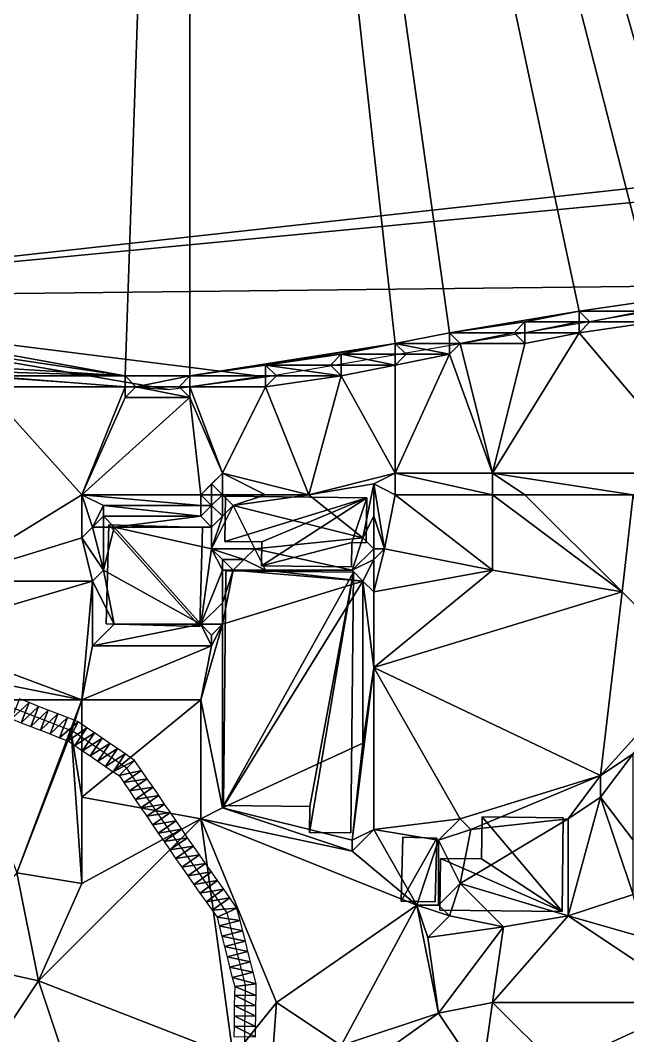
# Model space of a CAD drawing. Header units: metres. Extents: x -1103 to 901, y -902 to 905.
# Drawn here: x 688.6 to 801, y -806.2 to -618.2 of the extents above; entities that cross this region are included whole.
import ezdxf

# ---------------------------------------------------------------- set-up
doc = ezdxf.new("R2010")
doc.units = ezdxf.units.M
for name, color, linetype in [('OSM_BUILDING_FOOTPRINTS', 7, 'CONTINUOUS'), ('OSM_BUILDING_ROOFS', 1, 'CONTINUOUS'), ('OSM_BUILDING_WALLS', 8, 'CONTINUOUS'), ('OSM_ROAD_AXES', 2, 'CONTINUOUS'), ('OSM_ROAD_SURFACE', 9, 'CONTINUOUS'), ('OSM_TERRAIN', 3, 'CONTINUOUS'), ('OSM_WATER_OUTLINES', 4, 'CONTINUOUS'), ('OSM_WATER_SURFACE', 5, 'CONTINUOUS')]:
    doc.layers.add(name, color=color, linetype=linetype)

msp = doc.modelspace()

# ---------------------------------------------------------------- linework, layer by layer
at = {"layer": 'OSM_BUILDING_FOOTPRINTS'}
for points in [[(726.56, -706.28, 8.68), (752.73, -706.56, 8.68), (752.64, -714.89, 8.68), (749.96, -714.87, 8.68), (749.92, -719.35, 8.68), (733.23, -719.17, 8.68), (733.28, -714.74, 8.68), (726.47, -714.67, 8.68), (726.56, -706.28, 8.68)], [(721.83, -730.41, 7.74), (722.34, -712.06, 7.74), (705.02, -711.59, 7.74), (704.51, -729.93, 7.74), (721.83, -730.41, 7.74)], [(726.67, -720.09, 9.31), (750.27, -720.34, 9.31), (749.75, -768.62, 9.31), (742.12, -768.53, 9.31), (742.18, -763.72, 9.31), (726.2, -763.54, 9.31), (726.67, -720.09, 9.31)], [(789.05, -765.81, 7.71), (788.86, -783.19, 7.71), (766.23, -782.95, 7.71), (766.34, -773.37, 7.71), (773.96, -773.45, 7.71), (774.05, -765.64, 7.71), (789.05, -765.81, 7.71)], [(759.39, -769.42, 8.67), (765.66, -769.57, 8.67), (765.38, -781.41, 8.67), (759.1, -781.26, 8.67), (759.39, -769.42, 8.67)]]:
    msp.add_polyline3d(points, close=True, dxfattribs=at)
at = {"layer": 'OSM_BUILDING_ROOFS'}
for points in [[(752.73, -706.56, 18.68), (726.56, -706.28, 18.68), (726.47, -714.67, 18.68)], [(752.73, -706.56, 18.68), (726.47, -714.67, 18.68), (733.28, -714.74, 18.68)], [(752.73, -706.56, 18.68), (733.28, -714.74, 18.68), (733.23, -719.17, 18.68)], [(749.96, -714.87, 18.68), (752.73, -706.56, 18.68), (733.23, -719.17, 18.68)], [(749.96, -714.87, 18.68), (752.64, -714.89, 18.68), (752.73, -706.56, 18.68)], [(705.02, -711.59, 17.74), (704.51, -729.93, 17.74), (721.83, -730.41, 17.74)], [(705.02, -711.59, 17.74), (721.83, -730.41, 17.74), (722.34, -712.06, 17.74)], [(733.23, -719.17, 18.68), (749.92, -719.35, 18.68), (749.96, -714.87, 18.68)], [(750.27, -720.34, 19.31), (726.67, -720.09, 19.31), (726.2, -763.54, 19.31)], [(750.27, -720.34, 19.31), (726.2, -763.54, 19.31), (742.18, -763.72, 19.31)], [(750.27, -720.34, 19.31), (742.18, -763.72, 19.31), (742.12, -768.53, 19.31)], [(750.27, -720.34, 19.31), (742.12, -768.53, 19.31), (749.75, -768.62, 19.31)], [(788.86, -783.19, 17.7), (774.05, -765.64, 17.7), (773.96, -773.45, 17.7)], [(788.86, -783.19, 17.7), (789.05, -765.81, 17.7), (774.05, -765.64, 17.7)], [(765.66, -769.57, 18.67), (759.39, -769.42, 18.67), (759.1, -781.26, 18.67)], [(765.66, -769.57, 18.67), (759.1, -781.26, 18.67), (765.38, -781.41, 18.67)], [(788.86, -783.19, 17.7), (766.34, -773.37, 17.7), (766.23, -782.95, 17.7)], [(788.86, -783.19, 17.7), (773.96, -773.45, 17.7), (766.34, -773.37, 17.7)]]:
    msp.add_3dface(points, dxfattribs=at)
at = {"layer": 'OSM_BUILDING_WALLS'}
for points in [[(726.56, -706.28, 8.68), (726.47, -714.67, 8.68), (726.47, -714.67, 18.68)], [(726.56, -706.28, 8.68), (726.47, -714.67, 18.68), (726.56, -706.28, 18.68)], [(752.73, -706.56, 8.68), (726.56, -706.28, 8.68), (726.56, -706.28, 18.68)], [(752.73, -706.56, 8.68), (726.56, -706.28, 18.68), (752.73, -706.56, 18.68)], [(752.64, -714.89, 8.68), (752.73, -706.56, 8.68), (752.73, -706.56, 18.68)], [(752.64, -714.89, 8.68), (752.73, -706.56, 18.68), (752.64, -714.89, 18.68)], [(705.02, -711.59, 7.74), (704.51, -729.93, 7.74), (704.51, -729.93, 17.74)], [(705.02, -711.59, 7.74), (704.51, -729.93, 17.74), (705.02, -711.59, 17.74)], [(722.34, -712.06, 7.74), (705.02, -711.59, 7.74), (705.02, -711.59, 17.74)], [(722.34, -712.06, 7.74), (705.02, -711.59, 17.74), (722.34, -712.06, 17.74)], [(721.83, -730.41, 7.74), (722.34, -712.06, 7.74), (722.34, -712.06, 17.74)], [(721.83, -730.41, 7.74), (722.34, -712.06, 17.74), (721.83, -730.41, 17.74)], [(726.47, -714.67, 8.68), (733.28, -714.74, 8.68), (733.28, -714.74, 18.68)], [(726.47, -714.67, 8.68), (733.28, -714.74, 18.68), (726.47, -714.67, 18.68)], [(733.28, -714.74, 8.68), (733.23, -719.17, 8.68), (733.23, -719.17, 18.68)], [(733.28, -714.74, 8.68), (733.23, -719.17, 18.68), (733.28, -714.74, 18.68)], [(749.92, -719.35, 8.68), (749.96, -714.87, 8.68), (749.96, -714.87, 18.68)], [(749.92, -719.35, 8.68), (749.96, -714.87, 18.68), (749.92, -719.35, 18.68)], [(749.96, -714.87, 8.68), (752.64, -714.89, 8.68), (752.64, -714.89, 18.68)], [(749.96, -714.87, 8.68), (752.64, -714.89, 18.68), (749.96, -714.87, 18.68)], [(726.67, -720.09, 9.31), (726.2, -763.54, 9.31), (726.2, -763.54, 19.31)], [(726.67, -720.09, 9.31), (726.2, -763.54, 19.31), (726.67, -720.09, 19.31)], [(750.27, -720.34, 9.31), (726.67, -720.09, 9.31), (726.67, -720.09, 19.31)], [(750.27, -720.34, 9.31), (726.67, -720.09, 19.31), (750.27, -720.34, 19.31)], [(733.23, -719.17, 8.68), (749.92, -719.35, 8.68), (749.92, -719.35, 18.68)], [(733.23, -719.17, 8.68), (749.92, -719.35, 18.68), (733.23, -719.17, 18.68)], [(749.75, -768.62, 9.31), (750.27, -720.34, 9.31), (750.27, -720.34, 19.31)], [(749.75, -768.62, 9.31), (750.27, -720.34, 19.31), (749.75, -768.62, 19.31)], [(704.51, -729.93, 7.74), (721.83, -730.41, 7.74), (721.83, -730.41, 17.74)], [(704.51, -729.93, 7.74), (721.83, -730.41, 17.74), (704.51, -729.93, 17.74)], [(726.2, -763.54, 9.31), (742.18, -763.72, 9.31), (742.18, -763.72, 19.31)], [(726.2, -763.54, 9.31), (742.18, -763.72, 19.31), (726.2, -763.54, 19.31)], [(742.18, -763.72, 9.31), (742.12, -768.53, 9.31), (742.12, -768.53, 19.31)], [(742.18, -763.72, 9.31), (742.12, -768.53, 19.31), (742.18, -763.72, 19.31)], [(774.05, -765.64, 7.71), (773.96, -773.45, 7.71), (773.96, -773.45, 17.7)], [(774.05, -765.64, 7.71), (773.96, -773.45, 17.7), (774.05, -765.64, 17.7)], [(789.05, -765.81, 7.71), (774.05, -765.64, 7.71), (774.05, -765.64, 17.7)], [(789.05, -765.81, 7.71), (774.05, -765.64, 17.7), (789.05, -765.81, 17.7)], [(788.86, -783.19, 7.71), (789.05, -765.81, 7.71), (789.05, -765.81, 17.7)], [(788.86, -783.19, 7.71), (789.05, -765.81, 17.7), (788.86, -783.19, 17.7)], [(742.12, -768.53, 9.31), (749.75, -768.62, 9.31), (749.75, -768.62, 19.31)], [(742.12, -768.53, 9.31), (749.75, -768.62, 19.31), (742.12, -768.53, 19.31)], [(759.39, -769.42, 8.67), (759.1, -781.26, 8.67), (759.1, -781.26, 18.67)], [(759.39, -769.42, 8.67), (759.1, -781.26, 18.67), (759.39, -769.42, 18.67)], [(765.66, -769.57, 8.67), (759.39, -769.42, 8.67), (759.39, -769.42, 18.67)], [(765.66, -769.57, 8.67), (759.39, -769.42, 18.67), (765.66, -769.57, 18.67)], [(765.38, -781.41, 8.67), (765.66, -769.57, 8.67), (765.66, -769.57, 18.67)], [(765.38, -781.41, 8.67), (765.66, -769.57, 18.67), (765.38, -781.41, 18.67)], [(766.34, -773.37, 7.71), (766.23, -782.95, 7.71), (766.23, -782.95, 17.7)], [(766.34, -773.37, 7.71), (766.23, -782.95, 17.7), (766.34, -773.37, 17.7)], [(773.96, -773.45, 7.71), (766.34, -773.37, 7.71), (766.34, -773.37, 17.7)], [(773.96, -773.45, 7.71), (766.34, -773.37, 17.7), (773.96, -773.45, 17.7)], [(759.1, -781.26, 8.67), (765.38, -781.41, 8.67), (765.38, -781.41, 18.67)], [(759.1, -781.26, 8.67), (765.38, -781.41, 18.67), (759.1, -781.26, 18.67)], [(766.23, -782.95, 7.71), (788.86, -783.19, 7.71), (788.86, -783.19, 17.7)], [(766.23, -782.95, 7.71), (788.86, -783.19, 17.7), (766.23, -782.95, 17.7)]]:
    msp.add_3dface(points, dxfattribs=at)
at = {"layer": 'OSM_ROAD_AXES'}
msp.add_polyline3d([(728.44, -833.5, 12.44), (729.97, -817.86, 12.65), (730.26, -796.81, 12.86), (726.86, -783.41, 12.88), (719, -772.21, 12.8), (708.32, -756.61, 12.92), (698.4, -749.83, 12.41), (685.94, -744.97, 11.99), (660.89, -736.43, 11.53)], dxfattribs=at)
at = {"layer": 'OSM_ROAD_SURFACE'}
for points in [[(690.23, -744.5, 12.08), (688.45, -743.8, 12.06), (686.99, -747.53, 12.06)], [(690.23, -744.5, 12.08), (686.99, -747.53, 12.06), (688.77, -748.22, 12.07)], [(692, -745.19, 12.09), (690.23, -744.5, 12.08), (688.77, -748.22, 12.07)], [(692, -745.19, 12.09), (688.77, -748.22, 12.07), (690.55, -748.92, 12.09)], [(693.78, -745.88, 12.11), (692, -745.19, 12.09), (690.55, -748.92, 12.09)], [(693.78, -745.88, 12.11), (690.55, -748.92, 12.09), (692.33, -749.61, 12.11)], [(695.56, -746.58, 12.12), (693.78, -745.88, 12.11), (692.33, -749.61, 12.11)], [(695.56, -746.58, 12.12), (692.33, -749.61, 12.11), (694.11, -750.3, 12.12)], [(697.34, -747.27, 12.14), (695.56, -746.58, 12.12), (694.11, -750.3, 12.12)], [(697.34, -747.27, 12.14), (694.11, -750.3, 12.12), (695.89, -751, 12.14)], [(699.32, -748.05, 12.36), (697.34, -747.27, 12.14), (695.89, -751, 12.14)], [(699.32, -748.05, 12.36), (695.89, -751, 12.14), (697.48, -751.6, 12.47)], [(700.94, -749.14, 12.42), (699.32, -748.05, 12.36), (697.48, -751.6, 12.47)], [(700.94, -749.14, 12.42), (697.48, -751.6, 12.47), (698.69, -752.45, 12.57)], [(702.36, -750.11, 12.52), (700.94, -749.14, 12.42), (698.69, -752.45, 12.57)], [(702.36, -750.11, 12.52), (698.69, -752.45, 12.57), (700.11, -753.41, 12.57)], [(703.78, -751.08, 12.61), (702.36, -750.11, 12.52), (700.11, -753.41, 12.57)], [(703.78, -751.08, 12.61), (700.11, -753.41, 12.57), (701.52, -754.38, 12.67)], [(705.2, -752.05, 12.71), (703.78, -751.08, 12.61), (701.52, -754.38, 12.67)], [(705.2, -752.05, 12.71), (701.52, -754.38, 12.67), (702.94, -755.35, 12.77)], [(706.62, -753.02, 12.81), (705.2, -752.05, 12.71), (702.94, -755.35, 12.77)], [(706.62, -753.02, 12.81), (702.94, -755.35, 12.77), (704.36, -756.32, 12.87)], [(708.03, -753.99, 12.91), (706.62, -753.02, 12.81), (704.36, -756.32, 12.87)], [(708.03, -753.99, 12.91), (704.36, -756.32, 12.87), (705.78, -757.29, 12.96)], [(709.75, -755.2, 12.97), (708.03, -753.99, 12.91), (705.78, -757.29, 12.96)], [(709.75, -755.2, 12.97), (705.78, -757.29, 12.96), (706.9, -758.01, 12.96)], [(711.04, -757.04, 12.97), (709.75, -755.2, 12.97), (706.9, -758.01, 12.96)], [(711.04, -757.04, 12.97), (706.9, -758.01, 12.96), (707.74, -759.3, 12.96)], [(712.11, -758.6, 12.97), (711.04, -757.04, 12.97), (707.74, -759.3, 12.96)], [(712.11, -758.6, 12.97), (707.74, -759.3, 12.96), (708.81, -760.86, 12.96)], [(713.18, -760.16, 12.96), (712.11, -758.6, 12.97), (708.81, -760.86, 12.96)], [(713.18, -760.16, 12.96), (708.81, -760.86, 12.96), (709.88, -762.42, 12.96)], [(714.25, -761.72, 12.96), (713.18, -760.16, 12.96), (709.88, -762.42, 12.96)], [(714.25, -761.72, 12.96), (709.88, -762.42, 12.96), (710.94, -763.98, 12.95)], [(715.31, -763.28, 12.96), (714.25, -761.72, 12.96), (710.94, -763.98, 12.95)], [(715.31, -763.28, 12.96), (710.94, -763.98, 12.95), (712.01, -765.54, 12.95)], [(716.38, -764.84, 12.96), (715.31, -763.28, 12.96), (712.01, -765.54, 12.95)], [(716.38, -764.84, 12.96), (712.01, -765.54, 12.95), (713.08, -767.1, 12.95)], [(717.45, -766.4, 12.95), (716.38, -764.84, 12.96), (713.08, -767.1, 12.95)], [(717.45, -766.4, 12.95), (713.08, -767.1, 12.95), (714.15, -768.66, 12.95)], [(718.52, -767.96, 12.95), (717.45, -766.4, 12.95), (714.15, -768.66, 12.95)], [(718.52, -767.96, 12.95), (714.15, -768.66, 12.95), (715.22, -770.22, 12.92)], [(719.58, -769.52, 12.88), (718.52, -767.96, 12.95), (715.22, -770.22, 12.92)], [(719.58, -769.52, 12.88), (715.22, -770.22, 12.92), (716.28, -771.78, 12.8)], [(720.64, -771.07, 12.89), (719.58, -769.52, 12.88), (716.28, -771.78, 12.8)], [(720.64, -771.07, 12.89), (716.28, -771.78, 12.8), (717.36, -773.35, 12.8)], [(721.76, -772.66, 12.9), (720.64, -771.07, 12.89), (717.36, -773.35, 12.8)], [(721.76, -772.66, 12.9), (717.36, -773.35, 12.8), (718.49, -774.96, 12.82)], [(722.88, -774.26, 12.91), (721.76, -772.66, 12.9), (718.49, -774.96, 12.82)], [(722.88, -774.26, 12.91), (718.49, -774.96, 12.82), (719.61, -776.56, 12.83)], [(724.01, -775.86, 12.93), (722.88, -774.26, 12.91), (719.61, -776.56, 12.83)], [(724.01, -775.86, 12.93), (719.61, -776.56, 12.83), (720.73, -778.16, 12.84)], [(725.13, -777.46, 12.94), (724.01, -775.86, 12.93), (720.73, -778.16, 12.84)], [(725.13, -777.46, 12.94), (720.73, -778.16, 12.84), (721.85, -779.76, 12.85)], [(726.25, -779.06, 12.96), (725.13, -777.46, 12.94), (721.85, -779.76, 12.85)], [(726.25, -779.06, 12.96), (721.85, -779.76, 12.85), (722.98, -781.36, 12.86)], [(727.37, -780.66, 12.97), (726.25, -779.06, 12.96), (722.98, -781.36, 12.86)], [(727.37, -780.66, 12.97), (722.98, -781.36, 12.86), (724.1, -782.96, 12.87)], [(728.68, -782.58, 12.99), (727.37, -780.66, 12.97), (724.1, -782.96, 12.87)], [(728.68, -782.58, 12.99), (724.1, -782.96, 12.87), (725.04, -784.25, 12.88)], [(729.28, -784.83, 12.99), (728.68, -782.58, 12.99), (725.04, -784.25, 12.88)], [(729.28, -784.83, 12.99), (725.04, -784.25, 12.88), (725.41, -785.82, 12.88)], [(729.77, -786.75, 12.98), (729.28, -784.83, 12.99), (725.41, -785.82, 12.88)], [(729.77, -786.75, 12.98), (725.41, -785.82, 12.88), (725.89, -787.73, 12.87)], [(730.26, -788.66, 12.98), (729.77, -786.75, 12.98), (725.89, -787.73, 12.87)], [(730.26, -788.66, 12.98), (725.89, -787.73, 12.87), (726.38, -789.64, 12.87)], [(730.74, -790.57, 12.98), (730.26, -788.66, 12.98), (726.38, -789.64, 12.87)], [(730.74, -790.57, 12.98), (726.38, -789.64, 12.87), (726.87, -791.56, 12.87)], [(731.23, -792.49, 12.97), (730.74, -790.57, 12.98), (726.87, -791.56, 12.87)], [(731.23, -792.49, 12.97), (726.87, -791.56, 12.87), (727.35, -793.47, 12.86)], [(731.72, -794.4, 12.97), (731.23, -792.49, 12.97), (727.35, -793.47, 12.86)], [(731.72, -794.4, 12.97), (727.35, -793.47, 12.86), (727.84, -795.38, 12.86)], [(732.25, -796.57, 12.96), (731.72, -794.4, 12.97), (727.84, -795.38, 12.86)], [(732.25, -796.57, 12.96), (727.84, -795.38, 12.86), (728.28, -797.04, 12.86)], [(732.24, -798.75, 12.95), (728.28, -797.04, 12.86), (728.24, -798.69, 12.84)], [(732.24, -798.75, 12.95), (732.25, -796.57, 12.96), (728.28, -797.04, 12.86)], [(732.21, -800.66, 12.93), (728.24, -798.69, 12.84), (728.21, -800.61, 12.82)], [(732.21, -800.66, 12.93), (732.24, -798.75, 12.95), (728.24, -798.69, 12.84)], [(732.18, -802.58, 12.91), (728.21, -800.61, 12.82), (728.18, -802.52, 12.81)], [(732.18, -802.58, 12.91), (732.21, -800.66, 12.93), (728.21, -800.61, 12.82)], [(732.15, -804.49, 12.89), (728.18, -802.52, 12.81), (728.16, -804.43, 12.79)], [(732.15, -804.49, 12.89), (732.18, -802.58, 12.91), (728.18, -802.52, 12.81)], [(732.13, -806.4, 12.88), (728.16, -804.43, 12.79), (728.13, -806.35, 12.77)], [(732.13, -806.4, 12.88), (732.15, -804.49, 12.89), (728.16, -804.43, 12.79)]]:
    msp.add_3dface(points, dxfattribs=at)
at = {"layer": 'OSM_TERRAIN'}
for points in [[(720, -334), (284, -194), (454, -620)], [(478, -622), (720, -334), (454, -620)], [(486, -622), (720, -334), (478, -622)], [(486, -624), (720, -334), (486, -622)], [(486, -624), (492, -624), (720, -334)], [(492, -624), (504, -628), (720, -334)], [(510, -630), (720, -334), (504, -628)], [(510, -630), (516, -634), (720, -334)], [(516, -634), (522, -634), (720, -334)], [(542, -642), (720, -334), (522, -634)], [(548, -644), (720, -334), (542, -642)], [(548, -644), (554, -646), (720, -334)], [(554, -646), (564, -652), (720, -334)], [(568, -652), (720, -334), (564, -652)], [(568, -652), (570, -654), (720, -334)], [(574, -654), (720, -334), (570, -654)], [(574, -654), (576, -656), (720, -334)], [(580, -656), (720, -334), (576, -656)], [(580, -656), (582, -658), (720, -334)], [(582, -658), (586, -658), (720, -334)], [(586, -658), (588, -660), (720, -334)], [(608, -664), (720, -334), (588, -660)], [(608, -664), (614, -668), (720, -334)], [(614, -668), (620, -668), (720, -334)], [(620, -668), (708, -684), (720, -334)], [(720, -684), (720, -334), (708, -684)], [(768, -676), (792, -672), (720, -334)], [(792, -672), (806, -670), (720, -334)], [(806, -670), (816, -670), (720, -334)], [(758, -678), (768, -676), (720, -334)], [(836, -666), (720, -334), (828, -668)], [(842, -662), (720, -334), (836, -666)], [(842, -662), (846, -662), (720, -334)], [(846, -662), (848, -660), (720, -334)], [(848, -660), (850, -658), (720, -334)], [(828, -668), (720, -334), (816, -670)], [(720, -334), (850, -658), (856, -656)], [(876, -648), (720, -334), (870, -650)], [(876, -648), (882, -646), (720, -334)], [(882, -646), (890, -644), (720, -334)], [(720, -684), (758, -678), (720, -334)], [(856, -656), (870, -650), (720, -334)], [(890, -644), (900, -628), (720, -334)], [(900, -626), (720, -334), (900, -628)], [(900, -626), (900, -624), (720, -334)], [(900, -624), (900, -622), (720, -334)], [(720, -334), (900, -622), (900, -620)], [(720, -334), (900, -620), (900, -618)], [(628, -672), (708, -684), (620, -668)], [(804, -672), (806, -670), (792, -672)], [(644, -680), (708, -684), (628, -672)], [(782, -674), (792, -672), (768, -676)], [(792, -674), (792, -672), (782, -674)], [(792, -674), (794, -674, 3.12), (792, -672)], [(794, -674, 3.12), (804, -672), (792, -672)], [(794, -674, 3.12), (806, -674, 2.86), (804, -672)], [(780, -676), (782, -674), (768, -676)], [(780, -676), (782, -676, 3.99), (782, -674)], [(782, -676, 3.99), (792, -674), (782, -674)], [(782, -676, 3.99), (792, -676, 3.71), (792, -674)], [(814, -702, 9.57), (806, -674, 2.86), (792, -676, 3.71)], [(792, -676, 3.71), (806, -674, 2.86), (794, -674, 3.12)], [(792, -676, 3.71), (794, -674, 3.12), (792, -674)], [(768, -678), (768, -676), (758, -678)], [(768, -678), (770, -678, 4.89), (768, -676)], [(770, -678, 4.89), (780, -676), (768, -676)], [(770, -678, 4.89), (782, -678, 4.6), (780, -676)], [(776, -702, 13.01), (814, -702, 9.57), (792, -676, 3.71)], [(776, -702, 13.01), (792, -676, 3.71), (782, -678, 4.6)], [(782, -678, 4.6), (782, -676, 3.99), (780, -676)], [(782, -678, 4.6), (792, -676, 3.71), (782, -676, 3.99)], [(720, -684), (734, -682), (758, -678)], [(748, -680), (758, -678), (734, -682)], [(748, -680), (758, -680), (758, -678)], [(758, -680), (760, -680, 5.57), (758, -678)], [(760, -680, 5.57), (768, -680, 5.51), (758, -678)], [(768, -680, 5.51), (768, -678), (758, -678)], [(776, -702, 13.01), (770, -678, 4.89), (768, -680, 5.51)], [(768, -680, 5.51), (770, -678, 4.89), (768, -678)], [(782, -678, 4.6), (770, -678, 4.89), (776, -702, 13.01)], [(644, -680), (644, -682), (708, -684)], [(746, -682), (748, -680), (734, -682)], [(746, -682), (748, -682, 5.22), (748, -680)], [(748, -682, 5.22), (758, -682, 6.06), (748, -680)], [(758, -682, 6.06), (758, -680), (748, -680)], [(758, -702, 12.07), (776, -702, 13.01), (768, -680, 5.51)], [(758, -702, 12.07), (768, -680, 5.51), (758, -682, 6.06)], [(758, -682, 6.06), (760, -680, 5.57), (758, -680)], [(758, -682, 6.06), (768, -680, 5.51), (760, -680, 5.57)], [(644, -682), (682, -684), (708, -684)], [(734, -684), (734, -682), (720, -684)], [(734, -684), (736, -684, 4.5), (734, -682)], [(736, -684, 4.5), (748, -684, 5.68), (734, -682)], [(748, -684, 5.68), (746, -682), (734, -682)], [(748, -684, 5.68), (748, -682, 5.22), (746, -682)], [(748, -684, 5.68), (758, -702, 12.07), (758, -682, 6.06)], [(748, -684, 5.68), (758, -682, 6.06), (748, -682, 5.22)], [(682, -686, 1.36), (708, -686, 2.53), (682, -684)], [(708, -686, 2.53), (708, -684), (682, -684)], [(708, -686, 2.53), (710, -686), (708, -684)], [(710, -686), (720, -684), (708, -684)], [(710, -686), (718, -686), (720, -684)], [(718, -686), (720, -686, 3.21), (720, -684)], [(720, -686, 3.21), (734, -684), (720, -684)], [(720, -686, 3.21), (734, -686, 4.66), (734, -684)], [(734, -686, 4.66), (742, -706, 10.98), (748, -684, 5.68)], [(734, -686, 4.66), (748, -684, 5.68), (736, -684, 4.5)], [(734, -686, 4.66), (736, -684, 4.5), (734, -684)], [(742, -706, 10.98), (758, -702, 12.07), (748, -684, 5.68)], [(674, -722, 9.72), (700, -706, 5.52), (682, -686, 1.36)], [(700, -706, 5.52), (708, -686, 2.53), (682, -686, 1.36)], [(700, -706, 5.52), (708, -688, 2.83), (708, -686, 2.53)], [(708, -688, 2.83), (710, -686), (708, -686, 2.53)], [(708, -688, 2.83), (720, -688, 3.57), (710, -686)], [(720, -688, 3.57), (718, -686), (710, -686)], [(720, -688, 3.57), (720, -686, 3.21), (718, -686)], [(720, -688, 3.57), (726, -702, 7.34), (720, -686, 3.21)], [(726, -702, 7.34), (734, -686, 4.66), (720, -686, 3.21)], [(726, -702, 7.34), (742, -706, 10.98), (734, -686, 4.66)], [(700, -706, 5.52), (722, -706, 7.62), (720, -688, 3.57)], [(700, -706, 5.52), (720, -688, 3.57), (708, -688, 2.83)], [(722, -706, 7.62), (726, -702, 7.34), (720, -688, 3.57)], [(724, -704, 7.98), (726, -702, 7.34), (722, -706, 7.62)], [(724, -704, 7.98), (726, -706, 10.59), (726, -702, 7.34)], [(726, -706, 10.59), (734, -706, 10.89), (726, -702, 7.34)], [(734, -706, 10.89), (742, -706, 10.98), (726, -702, 7.34)], [(754, -704, 11.68), (758, -702, 12.07), (742, -706, 10.98)], [(754, -704, 11.68), (758, -706, 12.84), (758, -702, 12.07)], [(758, -706, 12.84), (776, -706, 13.81), (758, -702, 12.07)], [(776, -706, 13.81), (776, -702, 13.01), (758, -702, 12.07)], [(802, -706, 11.4), (776, -702, 13.01), (782, -706, 13.49)], [(776, -706, 13.81), (782, -706, 13.49), (776, -702, 13.01)], [(802, -706, 11.4), (814, -702, 9.57), (776, -702, 13.01)], [(722, -706, 7.62), (724, -706, 9.01), (724, -704, 7.98)], [(724, -706, 9.01), (726, -706, 10.59), (724, -704, 7.98)], [(752, -714, 11.04), (754, -704, 11.68), (742, -706, 10.98)], [(754, -710, 11.48), (754, -704, 11.68), (752, -714, 11.04)], [(754, -710, 11.48), (756, -716, 12.54), (754, -704, 11.68)], [(756, -716, 12.54), (758, -706, 12.84), (754, -704, 11.68)], [(674, -722, 9.72), (700, -714, 7.64), (700, -706, 5.52)], [(700, -714, 7.64), (702, -712, 7.98), (700, -706, 5.52)], [(702, -712, 7.98), (704, -708, 6.57), (700, -706, 5.52)], [(704, -708, 6.57), (722, -708, 8.03), (700, -706, 5.52)], [(722, -708, 8.03), (722, -706, 7.62), (700, -706, 5.52)], [(722, -708, 8.03), (724, -708, 9.28), (722, -706, 7.62)], [(724, -708, 9.28), (724, -706, 9.01), (722, -706, 7.62)], [(726, -710, 10.76), (726, -706, 10.59), (724, -708, 9.28)], [(724, -708, 9.28), (726, -706, 10.59), (724, -706, 9.01)], [(726, -710, 10.76), (728, -708, 11.04), (726, -706, 10.59)], [(728, -708, 11.04), (734, -706, 10.89), (726, -706, 10.59)], [(728, -708, 11.04), (752, -714, 11.04), (742, -706, 10.98)], [(728, -708, 11.04), (742, -706, 10.98), (734, -706, 10.89)], [(776, -720, 13.13), (758, -706, 12.84), (756, -716, 12.54)], [(776, -720, 13.13), (776, -706, 13.81), (758, -706, 12.84)], [(800, -724, 11.71), (776, -706, 13.81), (776, -720, 13.13)], [(776, -706, 13.81), (800, -724, 11.71), (782, -706, 13.49)], [(782, -706, 13.49), (800, -724, 11.71), (802, -706, 11.4)], [(814, -738, 10.94), (802, -706, 11.4), (800, -724, 11.71)], [(702, -712, 7.98), (704, -710, 8.68), (704, -708, 6.57)], [(704, -710, 8.68), (722, -710, 9.37), (704, -708, 6.57)], [(722, -710, 9.37), (722, -708, 8.03), (704, -708, 6.57)], [(722, -710, 9.37), (724, -712, 10.27), (724, -708, 9.28)], [(722, -710, 9.37), (724, -708, 9.28), (722, -708, 8.03)], [(724, -716, 10.39), (732, -716, 10.88), (728, -708, 11.04)], [(724, -716, 10.39), (728, -708, 11.04), (726, -710, 10.76)], [(724, -712, 10.27), (726, -710, 10.76), (724, -708, 9.28)], [(732, -716, 10.88), (752, -714, 11.04), (728, -708, 11.04)], [(704, -712, 9.59), (704, -710, 8.68), (702, -712, 7.98)], [(704, -712, 9.59), (706, -712, 10.35), (704, -710, 8.68)], [(706, -712, 10.35), (722, -710, 9.37), (704, -710, 8.68)], [(706, -712, 10.35), (724, -712, 10.27), (722, -710, 9.37)], [(724, -712, 10.27), (724, -716, 10.39), (726, -710, 10.76)], [(752, -714, 11.04), (754, -716, 11.71), (754, -710, 11.48)], [(754, -716, 11.71), (756, -716, 12.54), (754, -710, 11.48)], [(700, -714, 7.64), (704, -720, 10.16), (702, -712, 7.98)], [(702, -712, 7.98), (704, -720, 10.16), (704, -712, 9.59)], [(704, -720, 10.16), (722, -730, 10.4), (706, -712, 10.35)], [(704, -720, 10.16), (706, -712, 10.35), (704, -712, 9.59)], [(722, -730, 10.4), (724, -716, 10.39), (706, -712, 10.35)], [(724, -716, 10.39), (724, -712, 10.27), (706, -712, 10.35)], [(702, -722, 9.9), (700, -714, 7.64), (674, -722, 9.72)], [(702, -722, 9.9), (704, -720, 10.16), (700, -714, 7.64)], [(750, -720, 11.22), (752, -714, 11.04), (732, -716, 10.88)], [(750, -720, 11.22), (754, -716, 11.71), (752, -714, 11.04)], [(722, -730, 10.4), (726, -720, 11.86), (724, -716, 10.39)], [(724, -716, 10.39), (726, -720, 11.86), (726, -718, 11.12)], [(726, -718, 11.12), (730, -718, 11.31), (724, -716, 10.39)], [(730, -718, 11.31), (732, -716, 10.88), (724, -716, 10.39)], [(734, -720, 11.26), (732, -716, 10.88), (730, -718, 11.31)], [(734, -720, 11.26), (750, -720, 11.22), (732, -716, 10.88)], [(750, -720, 11.22), (754, -718, 12.37), (754, -716, 11.71)], [(776, -720, 13.13), (756, -716, 12.54), (754, -724, 12.67)], [(754, -724, 12.67), (756, -716, 12.54), (754, -718, 12.37)], [(754, -718, 12.37), (756, -716, 12.54), (754, -716, 11.71)], [(726, -720, 11.86), (728, -720, 12.12), (726, -718, 11.12)], [(728, -720, 12.12), (730, -718, 11.31), (726, -718, 11.12)], [(728, -720, 12.12), (734, -720, 11.26), (730, -718, 11.31)], [(752, -722, 12.13), (754, -718, 12.37), (750, -720, 11.22)], [(752, -722, 12.13), (754, -724, 12.67), (754, -718, 12.37)], [(706, -730, 10.35), (704, -720, 10.16), (702, -722, 9.9)], [(706, -730, 10.35), (722, -730, 10.4), (704, -720, 10.16)], [(722, -730, 10.4), (726, -726, 12.06), (726, -720, 11.86)], [(726, -730, 12.12), (752, -722, 12.13), (728, -720, 12.12)], [(726, -730, 12.12), (728, -720, 12.12), (726, -726, 12.06)], [(726, -726, 12.06), (728, -720, 12.12), (726, -720, 11.86)], [(728, -720, 12.12), (752, -722, 12.13), (734, -720, 11.26)], [(734, -720, 11.26), (752, -722, 12.13), (750, -720, 11.22)], [(754, -738, 12.35), (800, -724, 11.71), (776, -720, 13.13)], [(754, -738, 12.35), (776, -720, 13.13), (754, -724, 12.67)], [(700, -744, 12.11), (702, -722, 9.9), (668, -732, 10.82)], [(668, -732, 10.82), (702, -722, 9.9), (674, -722, 9.72)], [(700, -744, 12.11), (702, -734, 11.23), (702, -722, 9.9)], [(702, -734, 11.23), (706, -730, 10.35), (702, -722, 9.9)], [(726, -764, 12.22), (752, -752, 11.98), (752, -722, 12.13)], [(726, -764, 12.22), (752, -722, 12.13), (726, -730, 12.12)], [(752, -722, 12.13), (752, -752, 11.98), (754, -738, 12.35)], [(752, -722, 12.13), (754, -738, 12.35), (754, -724, 12.67)], [(796, -758, 9.26), (800, -724, 11.71), (754, -738, 12.35)], [(814, -738, 10.94), (800, -724, 11.71), (796, -758, 9.26)], [(726, -730, 12.12), (726, -726, 12.06), (722, -730, 10.4)], [(724, -734, 12.21), (722, -730, 10.4), (702, -734, 11.23)], [(702, -734, 11.23), (722, -730, 10.4), (706, -730, 10.35)], [(726, -764, 12.22), (726, -730, 12.12), (722, -744, 12.96)], [(722, -744, 12.96), (726, -730, 12.12), (724, -734, 12.21)], [(724, -734, 12.21), (724, -732, 11.52), (722, -730, 10.4)], [(724, -732, 11.52), (726, -730, 12.12), (722, -730, 10.4)], [(724, -734, 12.21), (726, -730, 12.12), (724, -732, 11.52)], [(670, -738, 11.73), (700, -744, 12.11), (668, -732, 10.82)], [(700, -744, 12.11), (722, -744, 12.96), (724, -734, 12.21)], [(700, -744, 12.11), (724, -734, 12.21), (702, -734, 11.23)], [(676, -744, 11.91), (700, -744, 12.11), (670, -738, 11.73)], [(750, -770, 11.91), (754, -768, 11.26), (754, -738, 12.35)], [(754, -738, 12.35), (752, -752, 11.98), (750, -770, 11.91)], [(754, -768, 11.26), (770, -766, 10.25), (754, -738, 12.35)], [(770, -766, 10.25), (796, -758, 9.26), (754, -738, 12.35)], [(802, -754, 9.79), (814, -738, 10.94), (796, -758, 9.26)], [(688, -776, 12.08), (700, -744, 12.11), (676, -744, 11.91)], [(688, -776, 12.08), (698, -750, 12.44), (700, -744, 12.11)], [(698, -750, 12.44), (700, -762, 12.9), (700, -744, 12.11)], [(722, -766, 12.91), (722, -744, 12.96), (700, -762, 12.9)], [(700, -744, 12.11), (700, -762, 12.9), (722, -744, 12.96)], [(722, -766, 12.91), (726, -764, 12.22), (722, -744, 12.96)], [(688, -776, 12.08), (700, -778, 12.88), (698, -750, 12.44)], [(700, -778, 12.88), (700, -762, 12.9), (698, -750, 12.44)], [(750, -770, 11.91), (752, -752, 11.98), (726, -764, 12.22)], [(796, -762, 9.18), (802, -770, 10.03), (802, -754, 9.79)], [(796, -762, 9.18), (802, -754, 9.79), (796, -758, 9.26)], [(772, -768, 9.9), (796, -758, 9.26), (770, -766, 10.25)], [(772, -768, 9.9), (790, -766, 9.68), (796, -758, 9.26)], [(790, -766, 9.68), (796, -762, 9.18), (796, -758, 9.26)], [(700, -778, 12.88), (722, -766, 12.91), (700, -762, 12.9)], [(790, -784, 9.88), (802, -780, 10.6), (796, -762, 9.18)], [(790, -784, 9.88), (796, -762, 9.18), (790, -766, 9.68)], [(796, -762, 9.18), (802, -780, 10.6), (802, -770, 10.03)], [(750, -772, 11.57), (726, -764, 12.22), (722, -766, 12.91)], [(750, -772, 11.57), (750, -770, 11.91), (726, -764, 12.22)], [(728, -810, 12.69), (722, -766, 12.91), (692, -796, 12.06)], [(692, -796, 12.06), (722, -766, 12.91), (700, -778, 12.88)], [(728, -810, 12.69), (736, -800, 12.98), (722, -766, 12.91)], [(736, -800, 12.98), (762, -782, 10.83), (722, -766, 12.91)], [(762, -782, 10.83), (750, -772, 11.57), (722, -766, 12.91)], [(754, -768, 11.26), (766, -770, 10.79), (770, -766, 10.25)], [(766, -770, 10.79), (772, -768, 9.9), (770, -766, 10.25)], [(770, -778, 9.76), (790, -784, 9.88), (790, -766, 9.68)], [(770, -778, 9.76), (790, -766, 9.68), (772, -768, 9.9)], [(750, -772, 11.57), (762, -782, 10.83), (754, -768, 11.26)], [(750, -772, 11.57), (754, -768, 11.26), (750, -770, 11.91)], [(762, -782, 10.83), (766, -770, 10.79), (754, -768, 11.26)], [(770, -778, 9.76), (772, -768, 9.9), (766, -770, 10.79)], [(762, -782, 10.83), (766, -782, 10.61), (766, -770, 10.79)], [(766, -782, 10.61), (770, -778, 9.76), (766, -770, 10.79)], [(692, -796, 12.06), (688, -776, 12.08), (674, -792, 11.95)], [(692, -796, 12.06), (700, -778, 12.88), (688, -776, 12.08)], [(768, -784, 9.99), (770, -778, 9.76), (766, -782, 10.61)], [(768, -784, 9.99), (778, -786, 9.8), (770, -778, 9.76)], [(778, -786, 9.8), (790, -784, 9.88), (770, -778, 9.76)], [(790, -784, 9.88), (804, -788, 11.47), (802, -780, 10.6)], [(748, -808, 12.79), (762, -782, 10.83), (736, -800, 12.98)], [(766, -802, 11.95), (762, -782, 10.83), (748, -808, 12.79)], [(766, -802, 11.95), (764, -788, 11.03), (762, -782, 10.83)], [(764, -788, 11.03), (768, -784, 9.99), (762, -782, 10.83)], [(768, -784, 9.99), (766, -782, 10.61), (762, -782, 10.83)], [(764, -788, 11.03), (778, -786, 9.8), (768, -784, 9.99)], [(776, -800, 11.32), (814, -800, 12.91), (790, -784, 9.88)], [(776, -800, 11.32), (790, -784, 9.88), (778, -786, 9.8)], [(814, -800, 12.91), (804, -788, 11.47), (790, -784, 9.88)], [(764, -788, 11.03), (766, -802, 11.95), (778, -786, 9.8)], [(776, -800, 11.32), (778, -786, 9.8), (766, -802, 11.95)], [(680, -814, 10.98), (692, -796, 12.06), (674, -792, 11.95)], [(680, -814, 10.98), (702, -826, 11.65), (692, -796, 12.06)], [(702, -826, 11.65), (728, -810, 12.69), (692, -796, 12.06)], [(728, -810, 12.69), (734, -828, 12.69), (736, -800, 12.98)], [(734, -828, 12.69), (748, -808, 12.79), (736, -800, 12.98)], [(774, -814, 13.33), (776, -800, 11.32), (766, -802, 11.95)], [(774, -814, 13.33), (788, -812, 12.91), (776, -800, 11.32)], [(776, -800, 11.32), (788, -812, 12.91), (814, -800, 12.91)], [(788, -812, 12.91), (796, -818, 13.03), (814, -800, 12.91)], [(796, -818, 13.03), (854, -818, 12.89), (814, -800, 12.91)], [(748, -808, 12.79), (752, -812, 13.29), (766, -802, 11.95)], [(752, -812, 13.29), (774, -814, 13.33), (766, -802, 11.95)]]:
    msp.add_3dface(points, dxfattribs=at)
at = {"layer": 'OSM_WATER_OUTLINES'}
msp.add_polyline3d([(440.61, -618.92, 1), (480.79, -622.3, 1), (522.74, -636.88, 1), (568.39, -654.11, 1), (617.31, -669.57, 1), (646.66, -683.27, 1), (678.53, -683.86, 1), (716.04, -686.51, 1), (733.98, -684.16, 1), (833.89, -667.07, 1), (894.08, -643.08, 1), (900, -638.45, 1), (900, 33.02, 1)], dxfattribs=at)
at = {"layer": 'OSM_WATER_SURFACE'}
for points in [[(617.31, -669.57, 1), (900, -638.45, 1), (900, 33.02, 1)], [(617.31, -669.57, 1), (900, 33.02, 1), (888.36, 17.13, 1)], [(617.31, -669.57, 1), (888.36, 17.13, 1), (873.42, 2.98, 1)], [(617.31, -669.57, 1), (873.42, 2.98, 1), (853.01, -11.08, 1)], [(617.31, -669.57, 1), (853.01, -11.08, 1), (820.91, -29.6, 1)], [(617.31, -669.57, 1), (820.91, -29.6, 1), (774.43, -53.44, 1)], [(617.31, -669.57, 1), (774.43, -53.44, 1), (771.66, -52.29, 1)], [(617.31, -669.57, 1), (771.66, -52.29, 1), (682.09, -92, 1)], [(617.31, -669.57, 1), (894.08, -643.08, 1), (900, -638.45, 1)], [(617.31, -669.57, 1), (833.89, -667.07, 1), (894.08, -643.08, 1)], [(617.31, -669.57, 1), (733.98, -684.16, 1), (833.89, -667.07, 1)], [(617.31, -669.57, 1), (678.53, -683.86, 1), (716.04, -686.51, 1)], [(617.31, -669.57, 1), (716.04, -686.51, 1), (733.98, -684.16, 1)]]:
    msp.add_3dface(points, dxfattribs=at)

doc.saveas('drawing.dxf')
